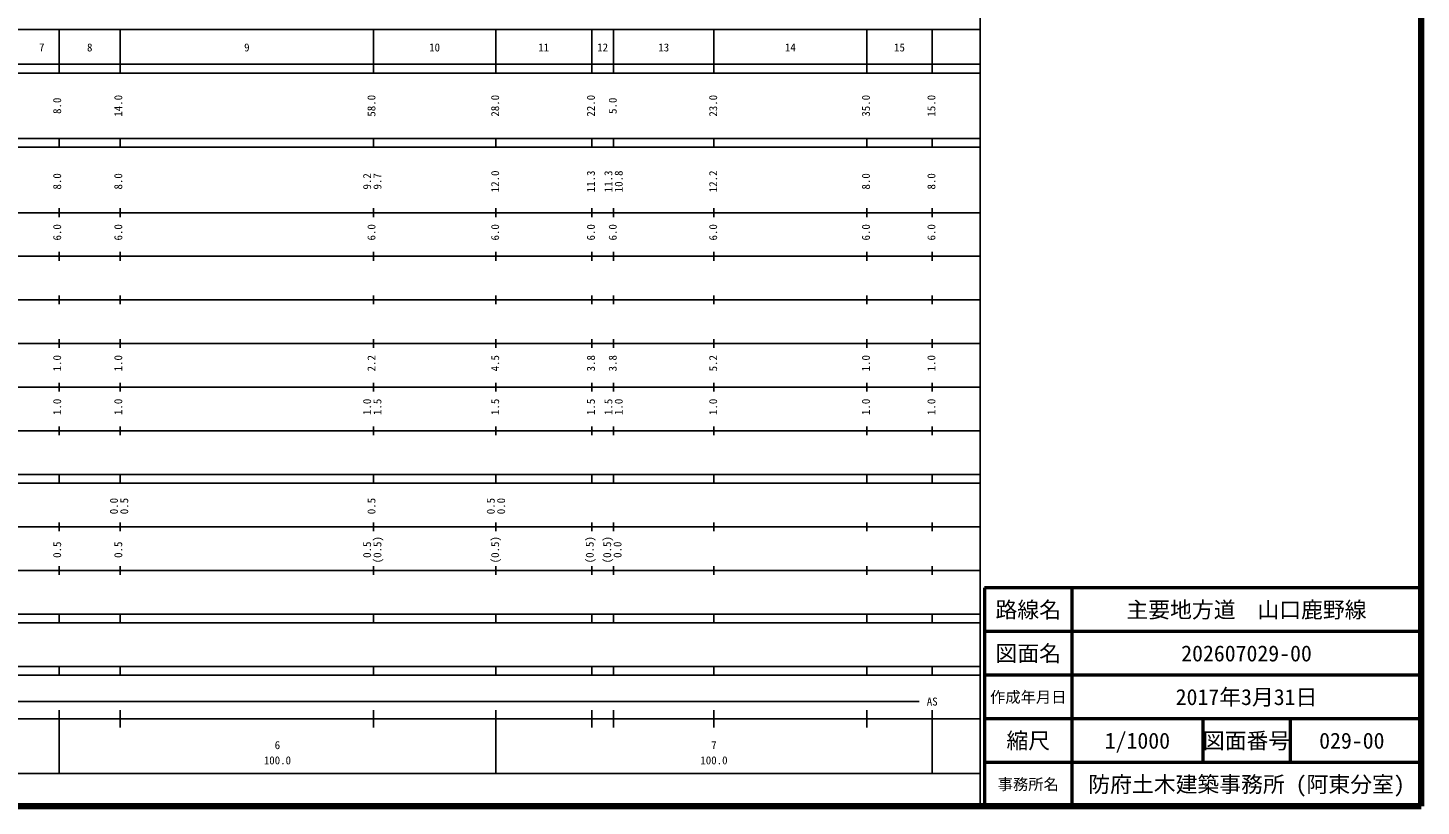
# Model space of a CAD drawing. Units: millimetres on the paper, enlarged 1000 times. Extents: x 40000 to 680000, y 20000 to 380000.
# Drawn here: x 360832 to 680000, y 20000 to 198357 of the extents above; entities that cross this region are included whole.
import ezdxf
from ezdxf.enums import TextEntityAlignment as Align

# ---------------------------------------------------------------- set-up
doc = ezdxf.new("R2010")
doc.units = ezdxf.units.MM
doc.header["$LTSCALE"] = 1000
for name, color, linetype, lineweight in [('M-TTL', 2, 'Continuous', 140), ('M-TTL-BAND', 7, 'Continuous', 25), ('M-TTL-FRAM', 2, 'Continuous', 50), ('M-TTL-LINE', 7, 'Continuous', 50)]:
    doc.layers.add(name, color=color, linetype=linetype, lineweight=lineweight)
doc.layers.add('M-TTL-TXT', color=7, linetype='Continuous')
doc.styles.add('ＭＳ ゴシック', font='')
doc.styles.get('ＭＳ ゴシック').set_extended_font_data('MS Gothic')

msp = doc.modelspace()

# ---------------------------------------------------------------- linework, layer by layer
at = {"layer": 'M-TTL'}
for p, q in [((680000, 20000), (680000, 380000)), ((40000, 20000), (680000, 20000))]:
    msp.add_line(p, q, dxfattribs=at)
at = {"layer": 'M-TTL-BAND'}
for p, q in [((579000, 20000), (579000, 370000)), ((68000, 198000), (579000, 198000)), ((368000, 188000), (368000, 198000)), ((382000, 188000), (382000, 198000)), ((440000, 188000), (440000, 198000)), ((468000, 188000), (468000, 198000)), ((490000, 188000), (490000, 198000)), ((495000, 188000), (495000, 198000)), ((518000, 188000), (518000, 198000)), ((553000, 188000), (553000, 198000)), ((568000, 188000), (568000, 198000)), ((40000, 190000), (579000, 190000)), ((40000, 188000), (579000, 188000)), ((40000, 173000), (579000, 173000)), ((368000, 171000), (368000, 173000)), ((382000, 171000), (382000, 173000)), ((440000, 171000), (440000, 173000)), ((468000, 171000), (468000, 173000)), ((490000, 171000), (490000, 173000)), ((495000, 171000), (495000, 173000)), ((518000, 171000), (518000, 173000)), ((553000, 171000), (553000, 173000)), ((568000, 171000), (568000, 173000)), ((40000, 171000), (579000, 171000)), ((368000, 155000), (368000, 157000)), ((382000, 155000), (382000, 157000)), ((440000, 155000), (440000, 157000)), ((468000, 155000), (468000, 157000)), ((490000, 155000), (490000, 157000)), ((495000, 155000), (495000, 157000)), ((518000, 155000), (518000, 157000)), ((553000, 155000), (553000, 157000)), ((568000, 155000), (568000, 157000)), ((40000, 156000), (579000, 156000)), ((368000, 145000), (368000, 147000)), ((382000, 145000), (382000, 147000)), ((440000, 145000), (440000, 147000)), ((468000, 145000), (468000, 147000)), ((490000, 145000), (490000, 147000)), ((495000, 145000), (495000, 147000)), ((518000, 145000), (518000, 147000)), ((553000, 145000), (553000, 147000)), ((568000, 145000), (568000, 147000)), ((46000, 146000), (579000, 146000)), ((52000, 136000), (579000, 136000)), ((368000, 135000), (368000, 137000)), ((382000, 135000), (382000, 137000)), ((440000, 135000), (440000, 137000)), ((468000, 135000), (468000, 137000)), ((490000, 135000), (490000, 137000)), ((495000, 135000), (495000, 137000)), ((518000, 135000), (518000, 137000)), ((553000, 135000), (553000, 137000)), ((568000, 135000), (568000, 137000)), ((46000, 126000), (579000, 126000)), ((368000, 125000), (368000, 127000)), ((382000, 125000), (382000, 127000)), ((440000, 125000), (440000, 127000)), ((468000, 125000), (468000, 127000)), ((490000, 125000), (490000, 127000)), ((495000, 125000), (495000, 127000)), ((518000, 125000), (518000, 127000)), ((553000, 125000), (553000, 127000)), ((568000, 125000), (568000, 127000)), ((52000, 116000), (579000, 116000)), ((368000, 115000), (368000, 117000)), ((382000, 115000), (382000, 117000)), ((440000, 115000), (440000, 117000)), ((468000, 115000), (468000, 117000)), ((490000, 115000), (490000, 117000)), ((495000, 115000), (495000, 117000)), ((518000, 115000), (518000, 117000)), ((553000, 115000), (553000, 117000)), ((568000, 115000), (568000, 117000)), ((46000, 106000), (579000, 106000)), ((368000, 105000), (368000, 107000)), ((382000, 105000), (382000, 107000)), ((440000, 105000), (440000, 107000)), ((468000, 105000), (468000, 107000)), ((490000, 105000), (490000, 107000)), ((495000, 105000), (495000, 107000)), ((518000, 105000), (518000, 107000)), ((553000, 105000), (553000, 107000)), ((568000, 105000), (568000, 107000)), ((40000, 96000), (579000, 96000)), ((368000, 94000), (368000, 96000)), ((382000, 94000), (382000, 96000)), ((440000, 94000), (440000, 96000)), ((468000, 94000), (468000, 96000)), ((490000, 94000), (490000, 96000)), ((495000, 94000), (495000, 96000)), ((518000, 94000), (518000, 96000)), ((553000, 94000), (553000, 96000)), ((568000, 94000), (568000, 96000)), ((40000, 94000), (579000, 94000)), ((49000, 84000), (579000, 84000)), ((368000, 83000), (368000, 85000)), ((382000, 83000), (382000, 85000)), ((440000, 83000), (440000, 85000)), ((468000, 83000), (468000, 85000)), ((490000, 83000), (490000, 85000)), ((495000, 83000), (495000, 85000)), ((518000, 83000), (518000, 85000)), ((553000, 83000), (553000, 85000)), ((568000, 83000), (568000, 85000)), ((40000, 74000), (579000, 74000)), ((368000, 73000), (368000, 75000)), ((382000, 73000), (382000, 75000)), ((440000, 73000), (440000, 75000)), ((468000, 73000), (468000, 75000)), ((490000, 73000), (490000, 75000)), ((495000, 73000), (495000, 75000)), ((518000, 73000), (518000, 75000)), ((553000, 73000), (553000, 75000)), ((568000, 73000), (568000, 75000)), ((40000, 64000), (579000, 64000)), ((368000, 62000), (368000, 64000)), ((382000, 62000), (382000, 64000)), ((440000, 62000), (440000, 64000)), ((468000, 62000), (468000, 64000)), ((490000, 62000), (490000, 64000)), ((495000, 62000), (495000, 64000)), ((518000, 62000), (518000, 64000)), ((553000, 62000), (553000, 64000)), ((568000, 62000), (568000, 64000)), ((40000, 62000), (579000, 62000)), ((40000, 52000), (579000, 52000)), ((368000, 50000), (368000, 52000)), ((382000, 50000), (382000, 52000)), ((440000, 50000), (440000, 52000)), ((468000, 50000), (468000, 52000)), ((490000, 50000), (490000, 52000)), ((495000, 50000), (495000, 52000)), ((518000, 50000), (518000, 52000)), ((553000, 50000), (553000, 52000)), ((568000, 50000), (568000, 52000)), ((40000, 50000), (579000, 50000)), ((71000, 44000), (565000, 44000)), ((368000, 27500), (368000, 42000)), ((382000, 38000), (382000, 42000)), ((440000, 38000), (440000, 42000)), ((468000, 27500), (468000, 42000)), ((490000, 38000), (490000, 42000)), ((495000, 38000), (495000, 42000)), ((518000, 38000), (518000, 42000)), ((553000, 38000), (553000, 42000)), ((568000, 27500), (568000, 42000)), ((40000, 40000), (579000, 40000)), ((68000, 27500), (579000, 27500))]:
    msp.add_line(p, q, dxfattribs=at)
at = {"layer": 'M-TTL-FRAM'}
for p, q in [((680000, 70000), (580000, 70000)), ((580000, 70000), (580000, 20000))]:
    msp.add_line(p, q, dxfattribs=at)
at = {"layer": 'M-TTL-LINE'}
for p, q in [((600000, 70000), (600000, 20000)), ((680000, 60000), (580000, 60000)), ((680000, 50000), (580000, 50000)), ((680000, 40000), (580000, 40000)), ((630000, 40000), (630000, 30000)), ((650000, 40000), (650000, 30000)), ((680000, 30000), (580000, 30000))]:
    msp.add_line(p, q, dxfattribs=at)

# ---------------------------------------------------------------- texts
at = {"layer": 'M-TTL-BAND', "style": 'ＭＳ ゴシック'}
for s, p in [('7', (364000, 192405)), ('8', (375000, 192405)), ('9', (411000, 192405)), ('10', (454000, 192405)), ('11', (479000, 192405)), ('12', (492500, 192405)), ('13', (506500, 192405)), ('14', (535500, 192405)), ('15', (560500, 192405)), ('AS', (568000, 42500)), ('6', (418000, 32523)), ('7', (518000, 32523)), ('100.0', (418000, 29033)), ('100.0', (518000, 29033))]:
    msp.add_text(s, height=1833, dxfattribs=at).set_placement(p, align=Align.BOTTOM_CENTER)
for s, p in [('8.0', (369000, 180500)), ('14.0', (383000, 180500)), ('58.0', (441000, 180500)), ('28.0', (469329, 180500)), ('22.0', (491271, 180500)), ('5.0', (496271, 180500)), ('23.0', (519271, 180500)), ('35.0', (554271, 180500)), ('15.0', (569271, 180500)), ('8.0', (369000, 163174)), ('8.0', (383000, 163174)), ('9.2', (440000, 163174)), ('9.7', (442370, 163174)), ('12.0', (469329, 163174)), ('11.3', (491271, 163174)), ('11.3', (495271, 163174)), ('10.8', (497641, 163174)), ('12.2', (519271, 163174)), ('8.0', (554271, 163174)), ('8.0', (569271, 163174)), ('6.0', (369000, 151500)), ('6.0', (383000, 151500)), ('6.0', (441000, 151500)), ('6.0', (469329, 151500)), ('6.0', (491271, 151500)), ('6.0', (496271, 151500)), ('6.0', (519271, 151500)), ('6.0', (554271, 151500)), ('6.0', (569271, 151500)), ('1.0', (369000, 121500)), ('1.0', (383000, 121500)), ('2.2', (441000, 121500)), ('4.5', (469329, 121500)), ('3.8', (491271, 121500)), ('3.8', (496271, 121500)), ('5.2', (519271, 121500)), ('1.0', (554271, 121500)), ('1.0', (569271, 121500)), ('1.0', (369000, 111500)), ('1.0', (383000, 111500)), ('1.0', (440000, 111500)), ('1.5', (442370, 111500)), ('1.5', (469329, 111500)), ('1.5', (491271, 111500)), ('1.5', (495271, 111500)), ('1.0', (497641, 111500)), ('1.0', (519271, 111500)), ('1.0', (554271, 111500)), ('1.0', (569271, 111500)), ('0.0', (382000, 88764)), ('0.5', (384370, 88764)), ('0.5', (441000, 88764)), ('0.5', (468329, 88764)), ('0.0', (470699, 88764)), ('0.5', (369000, 78764)), ('0.5', (383000, 78764)), ('0.5', (440000, 78764)), ('(0.5)', (442370, 78764)), ('(0.5)', (469329, 78764)), ('(0.5)', (491000, 78764)), ('(0.5)', (495000, 78764)), ('0.0', (497370, 78764))]:
    msp.add_text(s, height=1833, rotation=90, dxfattribs=at).set_placement(p, align=Align.BOTTOM_CENTER)
at = {"layer": 'M-TTL-TXT', "style": 'ＭＳ ゴシック'}
for s, height, p in [('路線名', 3666, (590000, 65000)), ('路線名', 3666, (590000, 65000)), ('主要地方道\u3000山口鹿野線', 3666, (640000, 65000)), ('図面名', 3666, (590000, 55000)), ('図面名', 3666, (590000, 55000)), ('202607029-00', 3666, (640000, 55000)), ('作成年月日', 2566, (590000, 45000)), ('作成年月日', 2566, (590000, 45000)), ('2017年3月31日', 3666, (640000, 45000)), ('縮尺', 3666, (590000, 35000)), ('縮尺', 3666, (590000, 35000)), ('1/1000', 3666, (615000, 35000)), ('図面番号', 3666, (640000, 35000)), ('図面番号', 3666, (640000, 35000)), ('029-00', 3666, (664125, 35000)), ('事務所名', 2566, (590000, 25000)), ('事務所名', 2566, (590000, 25000)), ('防府土木建築事務所 (阿東分室)', 3666, (640000, 25000))]:
    msp.add_text(s, height=height, dxfattribs=at).set_placement(p, align=Align.MIDDLE_CENTER)

doc.saveas('drawing.dxf')
